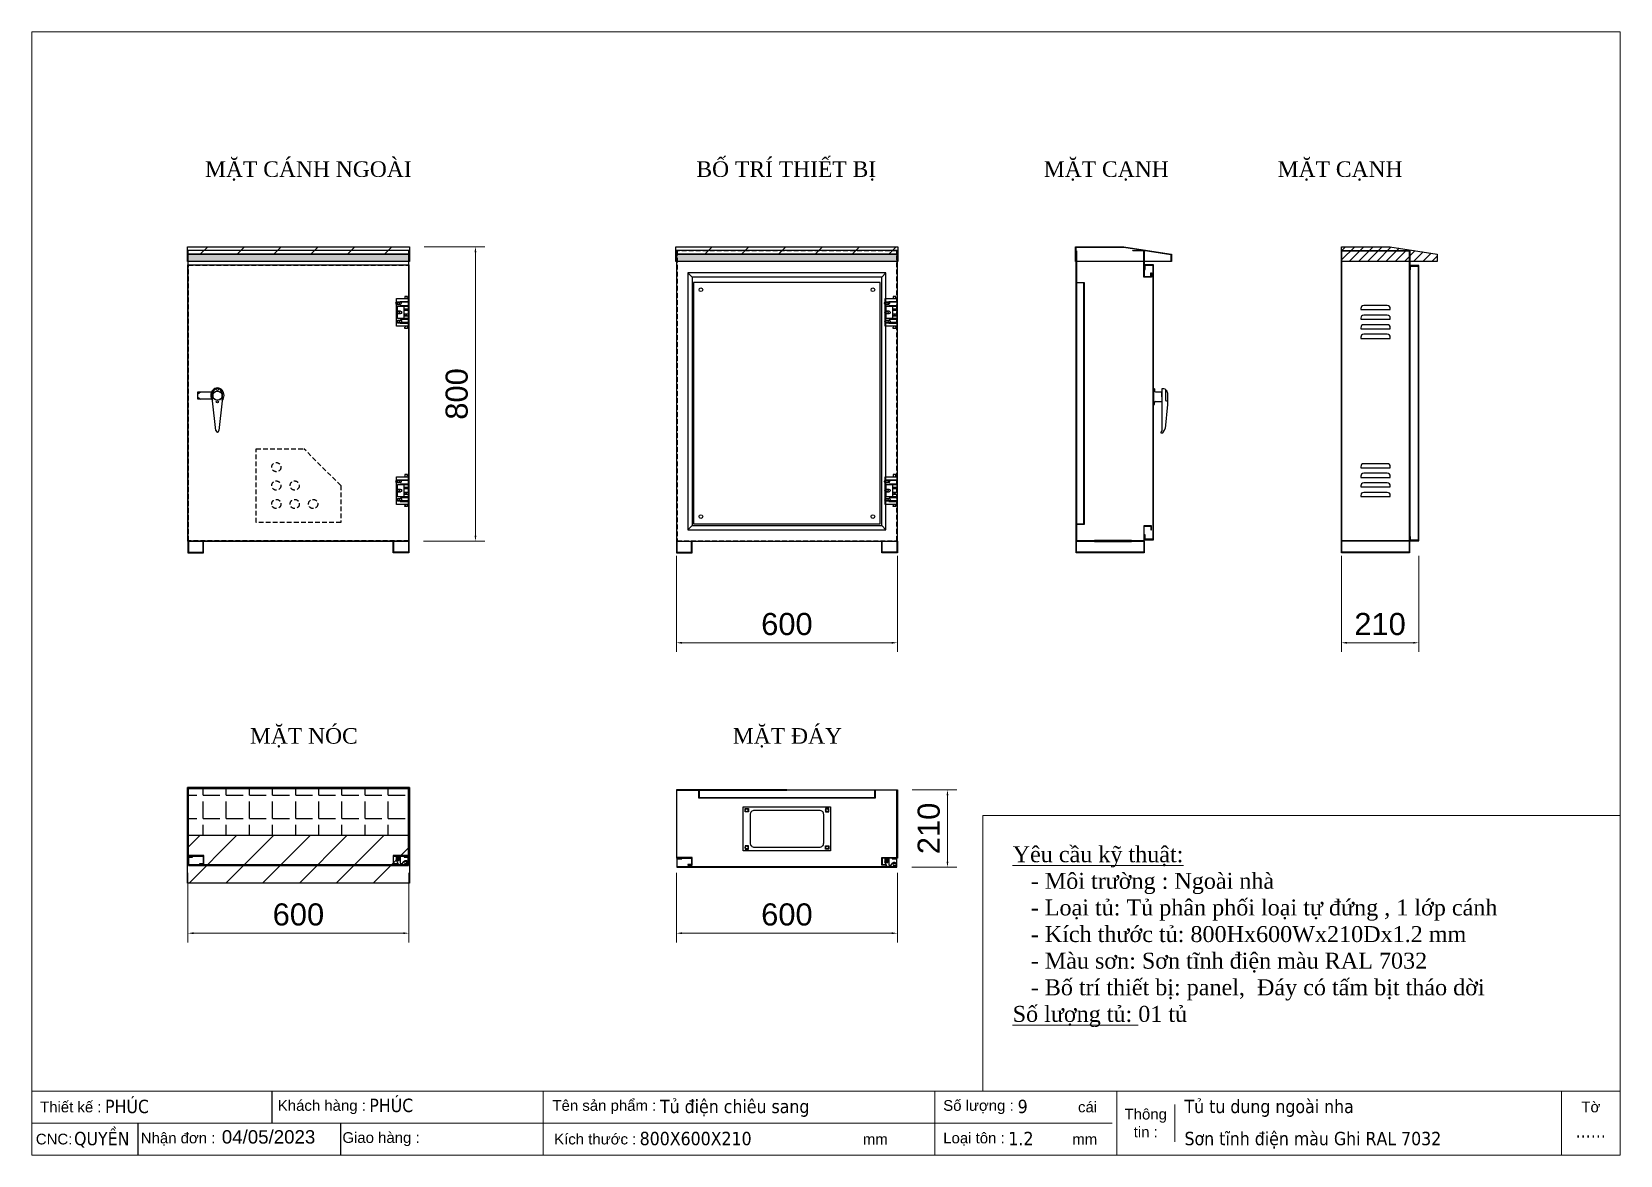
# Model space of a CAD drawing. Header units: millimetres. Extents: x 0 to 4315, y 0 to 3051.
import ezdxf
from ezdxf.enums import TextEntityAlignment as Align

# ---------------------------------------------------------------- set-up
doc = ezdxf.new("R2010")
doc.units = ezdxf.units.MM
doc.linetypes.add('HIDDENX2', pattern=[19.05, 12.7, -6.35])
doc.layers.add('0 KHUNG KT01', color=7, linetype='Continuous')
doc.layers.add('0 TĂNG CỨNG', color=7, linetype='Continuous', lineweight=15)
doc.layers.add('net dam', color=2, linetype='Continuous', lineweight=18)
doc.styles.add('Arial', font='arial.ttf')
doc.styles.add('cuong1', font='simplex.shx', dxfattribs={"height": 30})
doc.styles.add('Tahoma (Input Text)', font='tahoma.ttf')
doc.dimstyles.new('Thiện Dim-60', dxfattribs={"dimtxt": 60, "dimasz": 15, "dimexe": 25, "dimexo": 40, "dimgap": 20, "dimtad": 1, "dimdec": 0, "dimtxsty": 'Arial', "dimcen": 15, "dimclrd": 5, "dimclre": 5, "dimclrt": 3, "dimazin": 3, "dimtfac": 1, "dimtdec": 0, "dimtmove": 0, "dimatfit": 3, "dimldrblk": 'OBLIQUE', "dimlwd": 9, "dimlwe": 9})

# ---------------------------------------------------------------- blocks, each defined once
blk = doc.blocks.new('MS308-2-1')
at = {"color": 1}
for p, q in [((-53, 4.6), (-46, 10)), ((-13.3, -14.2), (-13.3, 6.7)), ((-12.3, 6.7), (-12.3, -6.9)), ((12.3, 6.7), (12.3, -6.9)), ((13.3, 6.7), (13.3, -14.2)), ((-53, -4.6), (-46, -10)), ((-4, -95), (-13.3, -14.2)), ((13.3, -14.2), (4, -95))]:
    blk.add_line(p, q, dxfattribs=at)
blk.add_lwpolyline([(-15.8, -10), (-53, -10), (-53, 10), (-15.8, 10)], dxfattribs=at)
for centre, radius, start, end in [((0, 6.7), 13.3, 0, 180), ((0, 6.7), 12.3, 0, 180), ((0, 5.9), 17.7, 226.184, 313.816), ((0, -95), 4, 180, 0)]:
    blk.add_arc(centre, radius, start, end, dxfattribs=at)
blk.add_ellipse((0, 0), major_axis=(0, 21), ratio=0.857143, start_param=3.972003, end_param=8.594367, dxfattribs=at)
blk = doc.blocks.new('*D1')
at = {"color": 5, "lineweight": 9, "transparency": 16777216}
for p, q in [((1065.9, 2467.6), (1230.4, 2467.6)), ((1205.4, 2452.6), (1205.4, 1682.6)), ((1064.4, 1667.6), (1230.4, 1667.6))]:
    blk.add_line(p, q, dxfattribs=at)
at = {"color": 5, "transparency": 16777216}
for points in [[(1202.9, 2452.6), (1207.9, 2452.6), (1205.4, 2467.6)], [(1202.9, 1682.6), (1207.9, 1682.6), (1205.4, 1667.6)]]:
    blk.add_solid(points, dxfattribs=at)
at = {"layer": 'Defpoints', "color": 0, "transparency": 16777216}
for p in [(1025.9, 2467.6), (1024.4, 1667.6), (1205.4, 1667.6)]:
    blk.add_point(p, dxfattribs=at)
at = {"color": 3, "transparency": 16777216, "insert": (1154.7, 2067.6), "char_height": 60, "attachment_point": 5, "rotation": 90, "style": 'Arial'}
blk.add_mtext('800', dxfattribs=at)
blk = doc.blocks.new('_Oblique')
at = {"color": 0, "linetype": 'ByBlock', "lineweight": -2}
blk.add_line((-0.5, -0.5), (0.5, 0.5), dxfattribs=at)
blk = doc.blocks.new('*D2')
at = {"color": 5, "lineweight": 9, "transparency": 16777216}
for p, q in [((3557.9, 1627.6), (3557.9, 1366.8)), ((3767.9, 1627.6), (3767.9, 1366.8)), ((3572.9, 1391.8), (3752.9, 1391.8))]:
    blk.add_line(p, q, dxfattribs=at)
at = {"color": 5, "transparency": 16777216}
for points in [[(3572.9, 1394.3), (3572.9, 1389.3), (3557.9, 1391.8)], [(3752.9, 1394.3), (3752.9, 1389.3), (3767.9, 1391.8)]]:
    blk.add_solid(points, dxfattribs=at)
at = {"layer": 'Defpoints', "color": 0, "transparency": 16777216}
for p in [(3557.9, 1667.6), (3767.9, 1667.6), (3767.9, 1391.8)]:
    blk.add_point(p, dxfattribs=at)
at = {"color": 3, "transparency": 16777216, "insert": (3662.9, 1442.4), "char_height": 60, "attachment_point": 5, "style": 'Arial'}
blk.add_mtext('210', dxfattribs=at)
blk = doc.blocks.new('*D3')
at = {"color": 5, "lineweight": 9, "transparency": 16777216}
for p, q in [((424.4, 767.1), (424.4, 578)), ((1024.4, 767.1), (1024.4, 578)), ((439.4, 603), (1009.4, 603))]:
    blk.add_line(p, q, dxfattribs=at)
at = {"color": 5, "transparency": 16777216}
for points in [[(439.4, 605.5), (439.4, 600.5), (424.4, 603)], [(1009.4, 605.5), (1009.4, 600.5), (1024.4, 603)]]:
    blk.add_solid(points, dxfattribs=at)
at = {"layer": 'Defpoints', "color": 0, "transparency": 16777216}
for p in [(424.4, 807.1), (1024.4, 807.1), (1024.4, 603)]:
    blk.add_point(p, dxfattribs=at)
at = {"color": 3, "transparency": 16777216, "insert": (724.4, 653.6), "char_height": 60, "attachment_point": 5, "style": 'Arial'}
blk.add_mtext('600', dxfattribs=at)
blk = doc.blocks.new('HL011-1-6')
at = {"color": 1}
for p, q in [((11, 56), (11, 54)), ((11, 56), (32, 56)), ((20, 54), (20, 21)), ((20, 47), (32, 47)), ((29.5, 81), (22.5, 81)), ((22.5, 81), (22.5, 78)), ((23.5, 78), (22.5, 78)), ((23.5, 75), (22.5, 75)), ((22.5, 56), (22.5, 54)), ((23.1, 47), (24, 44)), ((23.5, 75), (23.5, 78)), ((24, 44), (28, 44)), ((28.9, 47), (28, 44)), ((29.5, 78), (28.5, 78)), ((28.5, 75), (28.5, 78)), ((28.5, 75), (29.5, 75)), ((29.5, 78), (29.5, 81)), ((29.5, 54), (29.5, 56)), ((11, 21), (11, 19)), ((11, 19), (32, 19)), ((32, 42.5), (20, 42.5)), ((32, 32.5), (20, 32.5)), ((20, 28), (32, 28)), ((22.5, 19), (22.5, 21)), ((23.5, 0), (22.5, 0)), ((23.1, 28), (24, 31)), ((23.5, 0), (23.5, -3)), ((24, 31), (28, 31)), ((28.9, 28), (28, 31)), ((28.5, 0), (28.5, -3)), ((28.5, 0), (29.5, 0)), ((29.5, 21), (29.5, 19)), ((22.5, -6), (22.5, -3)), ((23.5, -3), (22.5, -3)), ((29.5, -6), (22.5, -6)), ((29.5, -3), (28.5, -3)), ((29.5, -3), (29.5, -6))]:
    blk.add_line(p, q, dxfattribs=at)
for points in [[(32, 19), (32, 0), (0, 0), (0, 75), (32, 75), (32, 56)], [(32, 28), (32, 21), (3, 21), (3, 54), (32, 54), (32, 47)], [(32, 42.5), (32, 32.5)]]:
    blk.add_lwpolyline(points, dxfattribs=at)
for points in [[(10, 67), (32, 67), (32, 65), (10, 65)], [(10, 8), (32, 8), (32, 10), (10, 10)]]:
    blk.add_lwpolyline(points, close=True, dxfattribs=at)
for centre in [(5.5, 62.5), (5.5, 37.5), (5.5, 12.5)]:
    blk.add_circle(centre, 3, dxfattribs=at)
blk = doc.blocks.new('HL011-1-4')
h = blk.add_hatch()
h.set_pattern_fill('ANSI31', color=2, scale=0.5, style=0)
h.paths.add_polyline_path([(2.5, 0), (8.5, 0), (8.5, 12), (2.5, 12)])
at = {"color": 1}
for p, q in [((7, 23.5), (0, 10)), ((0, 0), (0, 10)), ((11, 0), (0, 0)), ((7, 23.5), (26, 23.5)), ((11, 0), (11, 19.5)), ((11, 19.5), (17, 19.5)), ((17, 19.5), (21.2, 13.9))]:
    blk.add_line(p, q, dxfattribs=at)
at = {"color": 2}
blk.add_lwpolyline([(2.5, 0), (2.5, 12), (8.5, 12), (8.5, 0)], dxfattribs=at)
at = {"color": 1}
blk.add_lwpolyline([(5.7, 21), (3, 21), (3, 23.5), (7, 23.5)], dxfattribs=at)
blk.add_circle((26, 17.5), 3.5, dxfattribs=at)
blk.add_arc((26, 17.5), 6, 216.8699, 90, dxfattribs=at)
blk = doc.blocks.new('*D4')
at = {"color": 5, "lineweight": 9, "transparency": 16777216}
for p, q in [((1751.5, 1627.6), (1751.5, 1366.8)), ((2351.5, 1627.6), (2351.5, 1366.8)), ((1766.5, 1391.8), (2336.5, 1391.8))]:
    blk.add_line(p, q, dxfattribs=at)
at = {"color": 5, "transparency": 16777216}
for points in [[(1766.5, 1394.3), (1766.5, 1389.3), (1751.5, 1391.8)], [(2336.5, 1394.3), (2336.5, 1389.3), (2351.5, 1391.8)]]:
    blk.add_solid(points, dxfattribs=at)
at = {"layer": 'Defpoints', "color": 0, "transparency": 16777216}
for p in [(1751.5, 1667.6), (2351.5, 1667.6), (2351.5, 1391.8)]:
    blk.add_point(p, dxfattribs=at)
at = {"color": 3, "transparency": 16777216, "insert": (2051.5, 1442.4), "char_height": 60, "attachment_point": 5, "style": 'Arial'}
blk.add_mtext('600', dxfattribs=at)
blk = doc.blocks.new('MS308-2-2')
at = {"color": 1}
for p, q in [((3, 21), (0, 21)), ((0, 21), (0, -21)), ((3, 21), (3, 16)), ((6, 13), (23, 13)), ((28, 21), (23, 21)), ((23, 21), (23, -93.1)), ((23, 0), (23, 13)), ((23, 0), (23, -13)), ((33, 19.7), (33, -10.4)), ((38, 11), (38, -21)), ((0, -21), (3, -21)), ((3, -21), (3, -16)), ((6, -13), (23, -13)), ((38, -21), (31.7, -86.7)), ((33, -10.4), (38, -11.8)), ((21, -99), (21, -95)), ((23, -99), (21, -99))]:
    blk.add_line(p, q, dxfattribs=at)
for centre, radius, start, end in [((6, 16), 3, 180, 270), ((28, 11), 10, 0, 90), ((6, -16), 3, 90, 180), ((20.5, -92.5), 2.52, 280.4787, 347.1623), ((14.3, -83.6), 17.7, 299.5112, 349.8057)]:
    blk.add_arc(centre, radius, start, end, dxfattribs=at)
blk = doc.blocks.new('*D5')
at = {"color": 5, "lineweight": 9, "transparency": 16777216}
for p, q in [((2391.5, 992.5), (2512.7, 992.5)), ((2487.7, 977.5), (2487.7, 797.5)), ((2390.5, 782.5), (2512.7, 782.5))]:
    blk.add_line(p, q, dxfattribs=at)
at = {"color": 5, "transparency": 16777216}
for points in [[(2485.2, 977.5), (2490.2, 977.5), (2487.7, 992.5)], [(2485.2, 797.5), (2490.2, 797.5), (2487.7, 782.5)]]:
    blk.add_solid(points, dxfattribs=at)
at = {"layer": 'Defpoints', "color": 0, "transparency": 16777216}
for p in [(2351.5, 992.5), (2350.5, 782.5), (2487.7, 782.5)]:
    blk.add_point(p, dxfattribs=at)
at = {"color": 3, "transparency": 16777216, "insert": (2437.1, 887.5), "char_height": 60, "attachment_point": 5, "rotation": 90, "style": 'Arial'}
blk.add_mtext('210', dxfattribs=at)
blk = doc.blocks.new('*D6')
at = {"color": 5, "lineweight": 9, "transparency": 16777216}
for p, q in [((1751.5, 767.2), (1751.5, 578)), ((2351.5, 767.2), (2351.5, 578)), ((1766.5, 603), (2336.5, 603))]:
    blk.add_line(p, q, dxfattribs=at)
at = {"color": 5, "transparency": 16777216}
for points in [[(1766.5, 605.5), (1766.5, 600.5), (1751.5, 603)], [(2336.5, 605.5), (2336.5, 600.5), (2351.5, 603)]]:
    blk.add_solid(points, dxfattribs=at)
at = {"layer": 'Defpoints', "color": 0, "transparency": 16777216}
for p in [(1751.5, 807.2), (2351.5, 807.2), (2351.5, 603)]:
    blk.add_point(p, dxfattribs=at)
at = {"color": 3, "transparency": 16777216, "insert": (2051.5, 653.6), "char_height": 60, "attachment_point": 5, "style": 'Arial'}
blk.add_mtext('600', dxfattribs=at)
blk = doc.blocks.new('KHUNG KT1')
at = {"color": 7}
for p, q in [((7128, -4752), (0, -4752)), ((2294.1, -4752), (2294.1, -5040)), ((4052.8, -4752), (4052.8, -5040)), ((4868.8, -4752), (4868.8, -5040)), ((6864, -4752), (6864, -5040)), ((5128.7, -4812), (5128.7, -4980)), ((4848, -4896), (0, -4896))]:
    blk.add_line(p, q, dxfattribs=at)
blk.add_lwpolyline([(0, 0), (7128, 0), (7128, -5040), (0, -5040)], close=True, dxfattribs=at)
at = {"layer": '0 KHUNG KT01'}
for p, q in [((1077.9, -4752), (1077.9, -4896)), ((476.3, -4896), (476.3, -5040)), ((1385.1, -4896), (1385.1, -5040))]:
    blk.add_line(p, q, dxfattribs=at)
at = {"color": 2, "char_height": 48, "style": 'Arial'}
for s, insert, width, attachment_point in [('  Thiết kế :', (0, -4824), 2202.321, 4), ('  Khách hàng :', (1066.9, -4824), 2202.321, 4), ('  Tên sản phẩm :', (2299.1, -4824), 2202.321, 4), ('  Số lượng :', (4052.8, -4824), 2202.321, 4), ('cái', (4695, -4824), 2202.321, 4), ('Thông\\Ptin :', (4998.8, -4896), 259.945, 5), ('Tờ', (6996, -4824), 264, 5), ('CNC:', (18.2, -4968), 2202.321, 4), ('  Nhận đơn :', (451.9, -4968), 2202.321, 4), ('  Giao hàng :', (1356.7, -4968), 2202.321, 4), ('  Kích thước :', (2307, -4968), 2202.321, 4), ('mm', (3729.5, -4968), 2202.321, 4), ('  Loại tôn :', (4052.8, -4968), 2202.321, 4), ('mm', (4669.3, -4968), 2202.321, 4)]:
    blk.add_mtext(s, dxfattribs=dict(at, insert=insert, width=width, attachment_point=attachment_point))
at = {"color": 1, "style": 'Tahoma (Input Text)', "flags": 8}
for tag, p in [('#01', (328.9, -4851.1)), ('#03', (1514.7, -4846.3)), ('#05', (2819, -4851.1)), ('#07', (4424, -4851.1)), ('#09', (5172.9, -4851.1)), ('#02', (189.8, -4995.1)), ('#04', (1755.3, -4995.1)), ('#06', (2727.8, -4995.1)), ('#08', (4382.7, -4995.1)), ('#10', (5172.9, -4995.1))]:
    blk.add_attdef(tag, p, '', height=60, dxfattribs=at)
blk.add_attdef('#11', text='', height=60, dxfattribs=at).set_placement((6996, -4961.6), align=Align.CENTER)
at = {"layer": '0 TĂNG CỨNG', "color": 1, "style": 'Arial'}
blk.add_attdef('#12', (852.8, -4987.6), '', height=60, dxfattribs=at)
blk = doc.blocks.new('ga tai lieu')
at = {"color": 7, "linetype": 'HIDDENX2'}
for p, q in [((0, 0), (0, 200)), ((0, 200), (130, 200)), ((230, 100), (130, 200)), ((230, 100), (230, 0)), ((230, 0), (0, 0))]:
    blk.add_line(p, q, dxfattribs=at)
for centre in [(55, 150), (55, 100), (105, 100), (55, 50), (105, 50), (155, 50)]:
    blk.add_circle(centre, 12.5, dxfattribs=at)

msp = doc.modelspace()

# ---------------------------------------------------------------- hatches: boundary and pattern name
h = msp.add_hatch()
h.set_pattern_fill('JIS_WOOD', color=256, scale=10, style=0)
h.set_pattern_definition([(45, (1129003.09, -1348607.19), (-50, 50), [])])
h.paths.add_polyline_path([(422.9, 2467.6), (1025.9, 2467.6), (1025.9, 2447.6), (422.9, 2447.6)])
h = msp.add_hatch()
h.set_pattern_fill('JIS_WOOD', color=256, scale=10, style=0)
h.set_pattern_definition([(45, (1142273.64, -1348607.19), (-50, 50), [])])
h.paths.add_polyline_path([(1750, 2467.6), (2353, 2467.6), (2353, 2447.6), (1750, 2447.6)])
h = msp.add_hatch()
h.set_pattern_fill('JIS_WOOD', color=256, scale=5, style=0)
h.set_pattern_definition([(45, (568533.723, -699967.646), (-12.49999998, 12.49999998), [])])
h.paths.add_polyline_path([(3817.9, 2427.6), (3557.9, 2427.6), (3557.9, 2467.6), (3689.1, 2467.6), (3817.9, 2447.6)])
h = msp.add_hatch()
h.set_pattern_fill('JIS_STN_2.5', color=256, style=0)
h.set_pattern_definition([(45, (112900.3087, -134860.7188), (-1.767766953, 1.767766953), []), (45, (112902.0737, -134860.7188), (-1.767766953, 1.767766953), [1.2, -0.5])])
h.paths.add_polyline_path([(422.9, 2447.6), (1025.9, 2447.6), (1025.9, 2427.6), (422.9, 2427.6)])
h = msp.add_hatch()
h.set_pattern_fill('JIS_STN_2.5', color=256, style=0)
h.set_pattern_definition([(45, (114227.3643, -134860.7188), (-1.767766953, 1.767766953), []), (45, (114229.1293, -134860.7188), (-1.767766953, 1.767766953), [1.2, -0.5])])
h.paths.add_polyline_path([(1750, 2447.6), (2353, 2447.6), (2353, 2427.6), (1750, 2427.6)])
h = msp.add_hatch()
h.set_pattern_fill('ANGLE', color=256, scale=3, style=0)
h.set_pattern_definition([(0, (248530.726, -375269.305), (0, 62.865), [45.72, -17.145]), (90, (248530.726, -375269.305), (-62.865, 0), [45.72, -17.145])])
h.paths.add_polyline_path([(422.9, 869.1), (1025.9, 869.1), (1025.9, 998.6), (422.9, 998.6)])
h = msp.add_hatch()
h.set_pattern_fill('JIS_WOOD', color=256, scale=10, style=0)
h.set_pattern_definition([(45, (1138328.055, -1348660.04), (-50, 50), [])])
h.paths.add_polyline_path([(422.9, 869.1), (1025.9, 869.1), (1025.9, 739.1), (422.9, 739.1)])

# ---------------------------------------------------------------- linework, layer by layer
for p, q in [((422.9, 2447.6), (1025.9, 2447.6)), ((1750, 2447.6), (2353, 2447.6)), ((1793.9, 1710), (1782.7, 1698.8)), ((2309.1, 1710), (2320.3, 1698.8))]:
    msp.add_line(p, q)
at = {"ltscale": 3}
for p, q in [((1793.9, 2385.2), (1782.7, 2396.4)), ((2309.1, 2385.2), (2320.3, 2396.4))]:
    msp.add_line(p, q, dxfattribs=at)
for points in [[(422.9, 2467.6), (1025.9, 2467.6), (1025.9, 2427.6), (422.9, 2427.6)], [(422.9, 2467.6), (1025.9, 2467.6), (1025.9, 2447.6), (422.9, 2447.6)], [(1750, 2467.6), (2353, 2467.6), (2353, 2427.6), (1750, 2427.6)], [(1750, 2467.6), (2353, 2467.6), (2353, 2447.6), (1750, 2447.6)], [(422.9, 2447.6), (1025.9, 2447.6), (1025.9, 2427.6), (422.9, 2427.6)], [(424.4, 2418.6), (1024.4, 2418.6), (1024.4, 1667.6), (424.4, 1667.6)], [(1750, 2447.6), (2353, 2447.6), (2353, 2427.6), (1750, 2427.6)], [(2991.2, 2457.6), (3022.4, 2457.6), (3022.4, 2386.4), (3040.4, 2386.4), (3040.4, 2396.4), (3041.6, 2396.4), (3041.6, 2385.2), (3021.2, 2385.2), (3021.2, 2456.4), (2991.2, 2456.4)], [(3557.9, 2457.6), (3743.4, 2457.6), (3743.4, 1667.6), (3557.9, 1667.6)], [(3559.1, 2456.4), (3742.2, 2456.4), (3742.2, 1668.8), (3559.1, 1668.8)], [(2838.3, 1678.8), (2838.3, 1667.6), (3022.4, 1667.6), (3022.4, 1708.6), (3040.4, 1708.6), (3040.4, 1698.6), (3041.6, 1698.6), (3041.6, 1709.8), (3021.2, 1709.8), (3021.2, 1668.8), (2839.5, 1668.8), (2839.5, 1678.8)], [(422.9, 998.6), (1025.9, 998.6), (1025.9, 739.1), (422.9, 739.1)], [(422.9, 869.1), (1025.9, 869.1), (1025.9, 998.6), (422.9, 998.6)], [(1751.5, 992.5), (1751.5, 807.2), (1792.5, 807.2), (1792.5, 789.2), (1782.5, 789.2), (1782.5, 788), (1793.7, 788), (1793.7, 808.4), (1752.7, 808.4), (1752.7, 991.3), (2050.3, 991.3), (2050.3, 991.3), (2051.5, 991.3), (2051.5, 992.5)], [(2351.5, 992.5), (2351.5, 807.2), (2310.5, 807.2), (2310.5, 789.2), (2320.5, 789.2), (2320.5, 788), (2309.3, 788), (2309.3, 808.4), (2350.3, 808.4), (2350.3, 991.3), (2052.7, 991.3), (2052.7, 991.3), (2051.5, 991.3), (2051.5, 992.5)], [(1932.7, 946.5), (2170.2, 946.5), (2170.2, 826.5), (1932.7, 826.5)], [(422.9, 869.1), (1025.9, 869.1), (1025.9, 739.1), (422.9, 739.1)]]:
    msp.add_lwpolyline(points, close=True)
at = {"color": 0, "linetype": 'Continuous'}
for points in [[(3095.9, 2427.4), (2835.9, 2427.4), (2835.9, 2467.4), (2967.1, 2467.4), (3095.9, 2447.4)], [(3094.7, 2427.4), (2837.1, 2427.4), (2837.1, 2466.2), (2967.1, 2466.2), (3094.7, 2446.3)], [(3817.9, 2427.6), (3557.9, 2427.6), (3557.9, 2467.6), (3689.1, 2467.6), (3817.9, 2447.6)]]:
    msp.add_lwpolyline(points, close=True, dxfattribs=at)
at = {"color": 7}
for points in [[(424.4, 1667.6), (1024.4, 1667.6), (1024.4, 2457.6), (424.4, 2457.6)], [(1751.5, 1667.6), (2351.5, 1667.6), (2351.5, 2457.6), (1751.5, 2457.6)], [(2837.1, 2456.4), (2838.3, 2456.4), (2838.3, 1667.6), (2837.1, 1667.6)], [(3024.9, 2405.4), (3024.9, 2417.4), (3045.9, 2417.4), (3045.9, 1672.8), (3024.9, 1672.8), (3024.9, 1684.8), (3023.7, 1684.8), (3023.7, 1671.6), (3047.1, 1671.6), (3047.1, 2418.6), (3023.7, 2418.6), (3023.7, 2405.4)], [(1782.7, 1698.8), (2320.3, 1698.8), (2320.3, 2396.4), (1782.7, 2396.4)], [(1793.9, 1710), (2309.1, 1710), (2309.1, 2385.2), (1793.9, 2385.2)], [(3745.4, 2405.1), (3745.4, 2415.1), (3766.4, 2415.1), (3766.4, 1670.1), (3745.4, 1670.1), (3745.4, 1680.1), (3743.9, 1680.1), (3743.9, 1668.6), (3767.9, 1668.6), (3767.9, 2416.6), (3743.9, 2416.6), (3743.9, 2405.1)], [(992.9, 791.1), (982.9, 791.1), (982.9, 812.1), (1024.4, 812.1), (1024.4, 997.1), (424.4, 997.1), (424.4, 812.1), (465.9, 812.1), (465.9, 791.1), (455.9, 791.1), (455.9, 789.6), (467.4, 789.6), (467.4, 813.6), (425.9, 813.6), (425.9, 995.6), (1022.9, 995.6), (1022.9, 813.6), (981.4, 813.6), (981.4, 789.6), (992.9, 789.6)], [(1011.9, 809.6), (1021.9, 809.6), (1021.9, 788.6), (426.9, 788.6), (426.9, 809.6), (436.9, 809.6), (436.9, 811.1), (425.4, 811.1), (425.4, 787.1), (1023.4, 787.1), (1023.4, 811.1), (1011.9, 811.1)], [(2337.3, 804.7), (2349.3, 804.7), (2349.3, 783.7), (1753.7, 783.7), (1753.7, 804.7), (1765.7, 804.7), (1765.7, 805.9), (1752.5, 805.9), (1752.5, 782.5), (2350.5, 782.5), (2350.5, 805.9), (2337.3, 805.9)]]:
    msp.add_lwpolyline(points, close=True, dxfattribs=at)
at = {"linetype": 'HIDDENX2'}
msp.add_lwpolyline([(425.6, 2417.4), (1023.2, 2417.4), (1023.2, 1668.8), (425.6, 1668.8)], close=True, dxfattribs=at)
at = {"color": 7, "linetype": 'HIDDENX2'}
msp.add_lwpolyline([(1753, 1669.1), (2350, 1669.1), (2350, 2456.1), (1753, 2456.1)], close=True, dxfattribs=at)
at = {"color": 4}
msp.add_lwpolyline([(1798, 1714.6), (2305, 1714.6), (2305, 2370.6), (1798, 2370.6)], close=True, dxfattribs=at)
at = {"color": 252}
for points in [[(2838.1, 1714.6), (2858.1, 1714.6), (2858.1, 2369.4), (2838.1, 2369.4), (2838.1, 2370.6), (2859.3, 2370.6), (2859.3, 1713.4), (2838.1, 1713.4)], [(1813, 991.3), (1813, 971.3), (2290, 971.3), (2290, 991.3), (2291.2, 991.3), (2291.2, 970.1), (1811.8, 970.1), (1811.8, 991.3)]]:
    msp.add_lwpolyline(points, close=True, dxfattribs=at)
at = {"color": 2}
for points in [[(993.3, 2310.1, -1), (993.3, 2318.1), (999.5, 2318.1, -1), (999.5, 2310.1)], [(994.8, 2285.1, -1), (994.8, 2293.1), (1001, 2293.1, -1), (1001, 2285.1)], [(2320.4, 2310.1, -1), (2320.4, 2318.1), (2326.5, 2318.1, -1), (2326.5, 2310.1)], [(2321.9, 2285.1, -1), (2321.9, 2293.1), (2328, 2293.1, -1), (2328, 2285.1)], [(3682.6, 2307.6), (3618.6, 2307.6, 0.414214), (3610.6, 2299.6), (3610.6, 2296.6), (3690.6, 2296.6), (3690.6, 2299.6, 0.414214)], [(994.8, 2260.1, -1), (994.8, 2268.1), (1001, 2268.1, -1), (1001, 2260.1)], [(2321.9, 2260.1, -1), (2321.9, 2268.1), (2328, 2268.1, -1), (2328, 2260.1)], [(3682.6, 2281.6), (3618.6, 2281.6, 0.414214), (3610.6, 2273.6), (3610.6, 2270.6), (3690.6, 2270.6), (3690.6, 2273.6, 0.414214)], [(3682.6, 2255.6), (3618.6, 2255.6, 0.414214), (3610.6, 2247.6), (3610.6, 2244.6), (3690.6, 2244.6), (3690.6, 2247.6, 0.414214)], [(3682.6, 2229.6), (3618.6, 2229.6, 0.414214), (3610.6, 2221.6), (3610.6, 2218.6), (3690.6, 2218.6), (3690.6, 2221.6, 0.414214)], [(3682.6, 1878.1), (3618.6, 1878.1, 0.414214), (3610.6, 1870.1), (3610.6, 1867.1), (3690.6, 1867.1), (3690.6, 1870.1, 0.414214)], [(993.3, 1826.1, -1), (993.3, 1834.1), (999.5, 1834.1, -1), (999.5, 1826.1)], [(2320.4, 1826.1, -1), (2320.4, 1834.1), (2326.5, 1834.1, -1), (2326.5, 1826.1)], [(3682.6, 1852.1), (3618.6, 1852.1, 0.414214), (3610.6, 1844.1), (3610.6, 1841.1), (3690.6, 1841.1), (3690.6, 1844.1, 0.414214)], [(3682.6, 1826.1), (3618.6, 1826.1, 0.414214), (3610.6, 1818.1), (3610.6, 1815.1), (3690.6, 1815.1), (3690.6, 1818.1, 0.414214)], [(994.8, 1801.1, -1), (994.8, 1809.1), (1001, 1809.1, -1), (1001, 1801.1)], [(994.8, 1776.1, -1), (994.8, 1784.1), (1001, 1784.1, -1), (1001, 1776.1)], [(2321.9, 1801.1, -1), (2321.9, 1809.1), (2328, 1809.1, -1), (2328, 1801.1)], [(2321.9, 1776.1, -1), (2321.9, 1784.1), (2328, 1784.1, -1), (2328, 1776.1)], [(3682.6, 1800.1), (3618.6, 1800.1, 0.414214), (3610.6, 1792.1), (3610.6, 1789.1), (3690.6, 1789.1), (3690.6, 1792.1, 0.414214)], [(1963, 836.5), (2140, 836.5, 0.414214), (2151.5, 848), (2151.5, 925, 0.414214), (2140, 936.5), (1963, 936.5, 0.414214), (1951.5, 925), (1951.5, 848, 0.414214)]]:
    msp.add_lwpolyline(points, format="xyb", close=True, dxfattribs=at)
at = {"ltscale": 3}
for points in [[(424.4, 1667.6), (424.4, 1636.4), (466.8, 1636.4), (466.8, 1667.6)], [(425.6, 1667.6), (425.6, 1637.6), (465.6, 1637.6), (465.6, 1667.6)], [(1024.4, 1667.6), (1024.4, 1636.4), (982, 1636.4), (982, 1667.6)], [(1023.2, 1667.6), (1023.2, 1637.6), (983.2, 1637.6), (983.2, 1667.6)], [(1751.5, 1667.6), (1751.5, 1636.4), (1793.9, 1636.4), (1793.9, 1667.6)], [(1752.7, 1667.6), (1752.7, 1637.6), (1792.7, 1637.6), (1792.7, 1667.6)], [(2351.5, 1667.6), (2351.5, 1636.4), (2309.1, 1636.4), (2309.1, 1667.6)], [(2350.3, 1667.6), (2350.3, 1637.6), (2310.3, 1637.6), (2310.3, 1667.6)], [(3022.4, 1667.6), (3022.4, 1636.4), (2837.1, 1636.4), (2837.1, 1667.6)], [(3021.2, 1667.6), (3021.2, 1637.6), (2838.3, 1637.6), (2838.3, 1667.6)], [(3743.2, 1667.6), (3743.2, 1636.4), (3557.9, 1636.4), (3557.9, 1667.6)], [(3742, 1667.6), (3742, 1637.6), (3559.1, 1637.6), (3559.1, 1667.6)]]:
    msp.add_lwpolyline(points, dxfattribs=at)
at = {"color": 2}
for points in [[(2887.2, 1670.6), (2987.2, 1670.6), (2987.2, 1665.6), (2887.2, 1665.6)], [(1946.7, 932.5), (1937.7, 932.5), (1937.7, 941.5), (1946.7, 941.5)], [(2156.2, 932.5), (2165.2, 932.5), (2165.2, 941.5), (2156.2, 941.5)], [(1946.7, 840.5), (1937.7, 840.5), (1937.7, 831.5), (1946.7, 831.5)], [(2156.2, 840.5), (2165.2, 840.5), (2165.2, 831.5), (2156.2, 831.5)]]:
    msp.add_lwpolyline(points, close=True, dxfattribs=at)
at = {"color": 8}
for centre in [(1818, 2350.6), (2285, 2350.6), (1818, 1734.6), (2285, 1734.6)]:
    msp.add_circle(centre, 5, dxfattribs=at)
at = {"color": 2}
for centre, radius in [((504.4, 2063.1), 12.5), ((504.4, 2080.1), 3), ((504.4, 2046.1), 3), ((1942.2, 937), 4), ((2160.7, 937), 4), ((1942.2, 836), 4), ((2160.7, 836), 4)]:
    msp.add_circle(centre, radius, dxfattribs=at)
at = {"layer": '0 TĂNG CỨNG'}
msp.add_lwpolyline([(4315.4, 174.4), (2583.9, 174.4), (2583.9, 922.5), (4315.4, 922.5)], close=True, dxfattribs=at)

# ---------------------------------------------------------------- block references
at = {"color": 7}
for name, p in [('HL011-1-6', (990.9, 2251.6)), ('HL011-1-6', (2318, 2251.6)), ('MS308-2-1', (504.4, 2063.1)), ('MS308-2-2', (3047.1, 2060.1)), ('ga tai lieu', (609.4, 1718.8)), ('HL011-1-6', (990.9, 1767.6)), ('HL011-1-6', (2318, 1767.6))]:
    msp.add_blockref(name, p, dxfattribs=at)
at = {"color": 7, "xscale": -1, "rotation": 180}
for p in [(989.9, 812.1), (2317.3, 807.2)]:
    msp.add_blockref('HL011-1-4', p, dxfattribs=at)
at = {"layer": '0 TĂNG CỨNG', "color": 1}
ref = msp.add_blockref('KHUNG KT1', (0, 3051.3), dxfattribs=dict(at, xscale=0.6054142279678492, yscale=0.6054142279690132, zscale=0.6054142279566497))
ref.add_attrib('#12', '04/05/2023', (516.3, 31.7), dxfattribs={"color": 1, "height": 36.32, "style": 'Arial'})
ref.add_attrib('#01', 'PHÚC', (199.1, 114.4), dxfattribs={"layer": '0', "color": 1, "height": 36.32, "style": 'Tahoma (Input Text)'})
ref.add_attrib('#03', 'PHÚC', (917, 117.3), dxfattribs={"layer": '0', "color": 1, "height": 36.32, "style": 'Tahoma (Input Text)'})
ref.add_attrib('#05', 'Tủ điện chiêu sang', (1706.7, 114.4), dxfattribs={"layer": '0', "color": 1, "height": 36.325, "style": 'Tahoma (Input Text)'})
ref.add_attrib('#06', '800X600X210', (1651.5, 27.2), dxfattribs={"layer": '0', "color": 1, "height": 36.325, "style": 'Tahoma (Input Text)'})
ref.add_attrib('#07', '9', (2678.4, 114.4), dxfattribs={"layer": '0', "color": 1, "height": 36.3, "style": 'Tahoma (Input Text)'})
ref.add_attrib('#08', '1.2', (2653.3, 27.2), dxfattribs={"layer": '0', "color": 1, "height": 36.32, "style": 'Tahoma (Input Text)'})
ref.add_attrib('#10', 'Sơn tĩnh điện màu Ghi RAL 7032', (3131.7, 27.2), dxfattribs={"layer": '0', "color": 1, "height": 36.325, "style": 'Tahoma (Input Text)'})
ref.add_attrib('#09', 'Tủ tu dung ngoài nha', (3131.7, 114.4), dxfattribs={"layer": '0', "color": 1, "height": 36.325, "style": 'Tahoma (Input Text)'})
ref.add_attrib('#11', '......', dxfattribs={"layer": '0', "color": 1, "height": 36.32, "style": 'Tahoma (Input Text)'}).set_placement((4235.5, 47.4), align=Align.CENTER)
ref.add_attrib('#02', 'QUYỀN', (114.9, 27.2), dxfattribs={"layer": '0', "color": 1, "height": 36.32, "style": 'Tahoma (Input Text)'})

# ---------------------------------------------------------------- texts
at = {"color": 1, "linetype": 'ByBlock', "lineweight": -2, "char_height": 42.336, "width": 648.418, "attachment_point": 2, "style": 'Arial'}
for s, insert in [('{\\fTimes New Roman|b0|i0|c0|p18;\\C7;MẶT CÁNH NGOÀI}', (751.4, 2699.4)), ('{\\fTimes New Roman|b0|i0|c0|p18;\\C7;BỐ TRÍ THIẾT BỊ}', (2049.8, 2699.4)), ('{\\fTimes New Roman|b0|i0|c0|p18;\\C7;MẶT CẠNH}', (2919.1, 2699.4)), ('{\\fTimes New Roman|b0|i0|c0|p18;\\C7;MẶT CẠNH}', (3554.3, 2699.4)), ('{\\fTimes New Roman|b0|i0|c0|p18;\\C7;MẶT NÓC}', (739.1, 1160.1)), ('{\\fTimes New Roman|b0|i0|c0|p18;\\C7;MẶT ĐÁY}', (2052.9, 1160.1))]:
    msp.add_mtext(s, dxfattribs=dict(at, insert=insert))
at = {"layer": 'net dam', "insert": (2664.8, 593.5), "char_height": 43.3565, "width": 1564.479, "attachment_point": 4, "style": 'cuong1'}
msp.add_mtext('{\\fTimes New Roman|b0|i0|c0|p18;\\L\\C1;Yêu cầu\\fTimes New Roman|b0|i0|c163|p18; kỹ thuật:\\P\\l  \\C4; - \\fTimes New Roman|b0|i0|c0|p18;Môi trường : Ngoài nhà\\fTimes New Roman|b0|i0|c163|p18;\\P\\C1;   \\C4;- Loại tủ: Tủ \\fTimes New Roman|b0|i0|c0|p18;phân phối\\fTimes New Roman|b0|i0|c163|p18; loại t\\fTimes New Roman|b0|i0|c0|p18;ự đứng \\fTimes New Roman|b0|i0|c163|p18;, \\fTimes New Roman|b0|i0|c0|p18;1\\fTimes New Roman|b0|i0|c163|p18; lớp cánh\\P   - Kích thước tủ: \\fTimes New Roman|b0|i0|c0|p18;80\\fTimes New Roman|b0|i0|c163|p18;0Hx\\fTimes New Roman|b0|i0|c0|p18;60\\fTimes New Roman|b0|i0|c163|p18;0Wx\\fTimes New Roman|b0|i0|c0|p18;21\\fTimes New Roman|b0|i0|c163|p18;0Dx\\fTimes New Roman|b0|i0|c0|p18;1.2 \\fTimes New Roman|b0|i0|c163|p18;mm\\P   - Màu sơn: Sơn tĩnh điện màu \\fTimes New Roman|b0|i0|c0|p18;RAL 7032\\fTimes New Roman|b0|i0|c163|p18;\\P   - Bố trí thiết bị: \\fTimes New Roman|b0|i0|c0|p18;panel\\fTimes New Roman|b0|i0|c163|p18;, \\fTimes New Roman|b0|i0|c0|p18; Đáy\\fTimes New Roman|b0|i0|c163|p18; có tấm bịt tháo dời\\P\\L\\C1;Số lượng tủ:\\l \\fTimes New Roman|b0|i0|c0|p18;01\\fTimes New Roman|b0|i0|c163|p18; tủ}', dxfattribs=at)

# ---------------------------------------------------------------- dimensions: what is measured, and where the dimension line sits
for base, p1, p2, picture, middle in [((1205.4, 1667.6), (1025.9, 2467.6), (1024.4, 1667.6), '*D1', (1154.7, 2067.6)), ((2487.7, 782.5), (2351.5, 992.5), (2350.5, 782.5), '*D5', (2437.1, 887.5))]:
    dim = msp.add_linear_dim(base=base, p1=p1, p2=p2, angle=90, dimstyle='Thiện Dim-60')
    dim.commit()
    dim.dimension.update_dxf_attribs({"geometry": picture, "text_midpoint": middle})
for base, p1, p2, picture, middle in [((2351.5, 1391.8), (1751.5, 1667.6), (2351.5, 1667.6), '*D4', (2051.5, 1442.4)), ((3767.9, 1391.8), (3557.9, 1667.6), (3767.9, 1667.6), '*D2', (3662.9, 1442.4)), ((1024.4, 603), (424.4, 807.1), (1024.4, 807.1), '*D3', (724.4, 653.6)), ((2351.5, 603), (1751.5, 807.2), (2351.5, 807.2), '*D6', (2051.5, 653.6))]:
    dim = msp.add_linear_dim(base=base, p1=p1, p2=p2, dimstyle='Thiện Dim-60')
    dim.commit()
    dim.dimension.update_dxf_attribs({"geometry": picture, "text_midpoint": middle})

doc.saveas('drawing.dxf')
